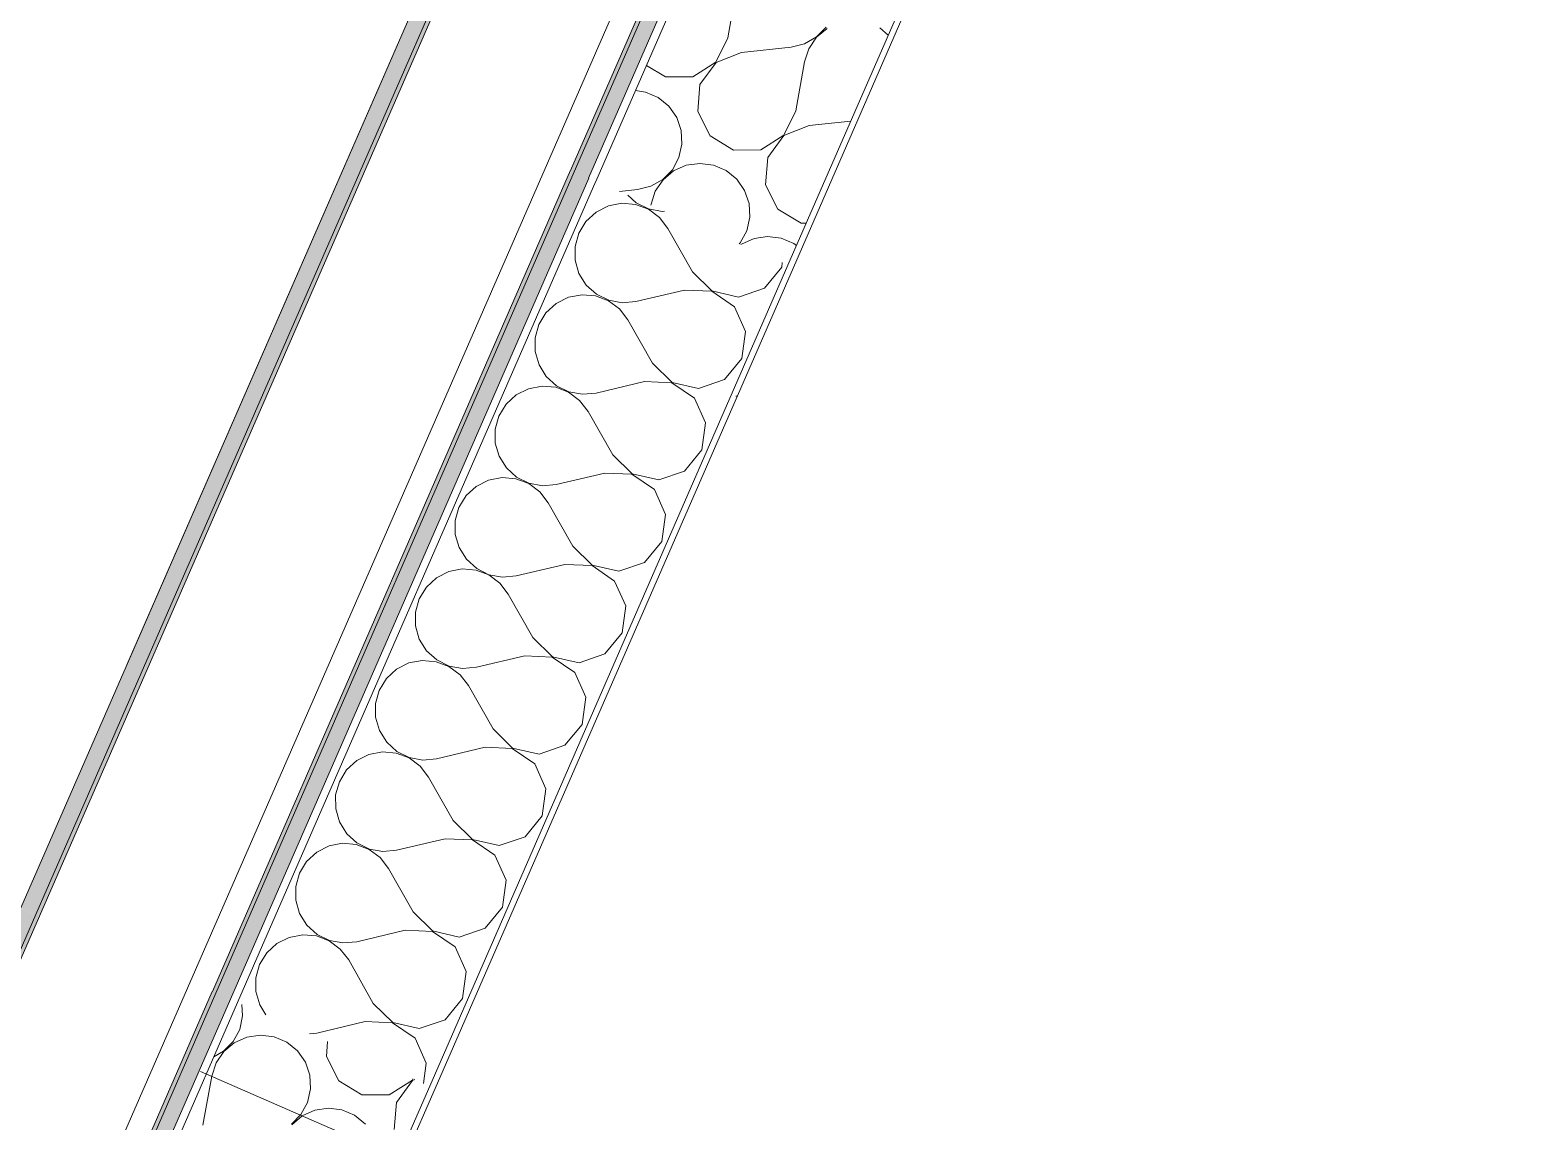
# Model space of a CAD drawing. Header units: millimetres. Extents: x -37281 to 954596, y -59787 to 956680.
# Drawn here: x 878913 to 880046, y -48791 to -47958 of the extents above; entities that cross this region are included whole.
import ezdxf
from ezdxf.enums import TextEntityAlignment as Align

# ---------------------------------------------------------------- set-up
doc = ezdxf.new("R2010")
doc.units = ezdxf.units.MM
doc.header["$MEASUREMENT"] = 0
doc.linetypes.add('Dashed', pattern=[564.444447, 282.222223, -282.222223])
doc.linetypes.add('Double Dashed', pattern=[1093.611073, 529.166651, -211.666656, 141.111112, -211.666656])
for name, color, linetype in [('A-95-MC_Marker_Section_P2.Marker', 7, 'Continuous'), ('New_A-15-MG_Structural_Grid_Phase_2', 7, 'Continuous'), ('New_A-20-M_Floor_Slab', 7, 'Continuous'), ('New_A-25-M_Wall_Ext', 7, 'Continuous'), ('New_ArchiCAD Windows', 7, 'Continuous')]:
    doc.layers.add(name, color=color, linetype=linetype)
for name, color, linetype, lineweight in [('A-95-MC_Marker_Section_P2.Marker_Pen_No__1', 7, 'Continuous', 13), ('New_A-20-M_Floor_Slab_Pen_No__89', 8, 'Continuous', 20), ('New_A-25-M_Wall_Ext_Pen_No__1', 7, 'Continuous', 13), ('New_ArchiCAD Windows_Pen_No__1', 7, 'Continuous', 13)]:
    doc.layers.add(name, color=color, linetype=linetype, lineweight=lineweight)
for name, color, linetype, lineweight, true_color in [('New_A-15-MG_Structural_Grid_Phase_2_Pen_No__222', 7, 'Continuous', 13, 0x65af33), ('New_A-25-M_Wall_Ext_Pen_No__107', 7, 'Continuous', 15, 0xa6a6a6), ('New_ArchiCAD Windows_Pen_No__107', 7, 'Continuous', 15, 0xa6a6a6)]:
    doc.layers.add(name, color=color, linetype=linetype, lineweight=lineweight, true_color=true_color)
doc.styles.add('GENERATED_STYLE_4', font='')
doc.styles.get('GENERATED_STYLE_4').set_extended_font_data('Swis721 BT')
pattern_1 = [(0, (0, 0), (0, 173.205), [0, -100]), (0, (50, 86.6), (0, 173.205), [0, -100])]

# ---------------------------------------------------------------- blocks, each defined once
blk = doc.blocks.new('Slab_14_2', base_point=(829422.8, -33019))
at = {"layer": 'New_A-20-M_Floor_Slab_Pen_No__89', "linetype": 'Continuous', "flags": 128}
blk.add_lwpolyline([(835797.7, -36246.6), (846609.8, -40961.2), (845513.8, -43474.6), (849166.7, -45067.5), (849455.5, -44405), (854577.7, -46638.6), (853018.9, -50213.5), (857347.6, -52101), (859874.2, -46306.9), (865370.5, -48703.5), (865314.1, -48832.8), (876789.2, -53836.5), (882242.3, -41330.7), (881288.2, -40914.7), (882070.4, -39120.9), (882663.1, -39379.3), (882878.6, -38885), (883240, -39042.6), (884524.6, -36096.6), (881673.5, -34853.4), (883643.6, -30335.3), (875291.9, -26693.5), (875235.6, -26822.8), (866165.9, -22868)], dxfattribs=at)
blk = doc.blocks.new('*X897', base_point=(864302.5, 0))
at = {"layer": 'New_A-25-M_Wall_Ext_Pen_No__107', "linetype": 'Continuous'}
for p, q in [((879354.7, -48092.3), (879345.3, -48097)), ((879365, -48090.3), (879354.7, -48092.3)), ((879375.5, -48091.2), (879365, -48090.3)), ((879369.7, -48084.2), (879376, -48089.9)), ((879385.3, -48094.9), (879375.5, -48091.2)), ((879376, -48089.9), (879385.4, -48094.6)), ((879337.6, -48104.1), (879332.1, -48113.1)), ((879345.3, -48097), (879337.6, -48104.1)), ((879393.7, -48101.2), (879385.3, -48094.9)), ((879385.4, -48094.6), (879395.8, -48096.5)), ((879400.1, -48109.5), (879393.7, -48101.2)), ((879395.8, -48096.5), (879397.5, -48096.4)), ((879332.1, -48113.1), (879329.3, -48123.2)), ((879418.9, -48142.6), (879400.1, -48109.5)), ((879329.3, -48123.2), (879329.3, -48133.7)), ((879329.3, -48133.7), (879332.2, -48143.8)), ((879473.8, -48155.1), (879487, -48139.1)), ((879487, -48139.1), (879487.5, -48135.6)), ((879332.2, -48143.8), (879337.8, -48152.7)), ((879418.9, -48142.6), (879433.8, -48157.2)), ((879334.6, -48160.1), (879324.2, -48162.1)), ((879345, -48161), (879334.6, -48160.1)), ((879337.8, -48152.7), (879345.6, -48159.8)), ((879354.9, -48164.7), (879345, -48161)), ((879345.6, -48159.8), (879355, -48164.4)), ((879412.8, -48156.6), (879375.8, -48165.4)), ((879433.6, -48157.5), (879412.8, -48156.6)), ((879450.9, -48169.3), (879433.6, -48157.5)), ((879433.8, -48157.2), (879454.1, -48161.9)), ((879454.1, -48161.9), (879473.8, -48155.1)), ((879314.9, -48166.8), (879307.1, -48174)), ((879324.2, -48162.1), (879314.9, -48166.8)), ((879363.3, -48171), (879354.9, -48164.7)), ((879355, -48164.4), (879365.3, -48166.4)), ((879369.7, -48179.3), (879363.3, -48171)), ((879365.3, -48166.4), (879375.8, -48165.4)), ((879459.3, -48188.3), (879450.9, -48169.3)), ((879301.6, -48182.9), (879298.8, -48193)), ((879307.1, -48174), (879301.6, -48182.9)), ((879388.5, -48212.5), (879369.7, -48179.3)), ((879298.8, -48193), (879298.8, -48203.5)), ((879456.5, -48208.9), (879459.3, -48188.3)), ((879298.8, -48203.5), (879301.8, -48213.6)), ((879301.8, -48213.6), (879307.3, -48222.6)), ((879388.5, -48212.5), (879403.3, -48227.1)), ((879443.3, -48225), (879456.5, -48208.9)), ((879304.1, -48229.9), (879293.8, -48231.9)), ((879314.6, -48230.8), (879304.1, -48229.9)), ((879307.3, -48222.6), (879315.1, -48229.6)), ((879315.1, -48229.6), (879324.5, -48234.3)), ((879382.4, -48226.4), (879345.3, -48235.2)), ((879403.2, -48227.4), (879382.4, -48226.4)), ((879420.4, -48239.1), (879403.2, -48227.4)), ((879403.3, -48227.1), (879423.6, -48231.7)), ((879423.6, -48231.7), (879443.3, -48225)), ((879284.4, -48236.7), (879276.7, -48243.8)), ((879293.8, -48231.9), (879284.4, -48236.7)), ((879324.4, -48234.6), (879314.6, -48230.8)), ((879332.8, -48240.8), (879324.4, -48234.6)), ((879324.5, -48234.3), (879334.9, -48236.2)), ((879339.2, -48249.2), (879332.8, -48240.8)), ((879334.9, -48236.2), (879345.3, -48235.2)), ((879428.9, -48258.1), (879420.4, -48239.1)), ((879276.7, -48243.8), (879271.2, -48252.8)), ((879358, -48282.3), (879339.2, -48249.2)), ((879271.2, -48252.8), (879268.3, -48262.9)), ((879268.3, -48262.9), (879268.4, -48273.4)), ((879426.1, -48278.7), (879428.9, -48258.1)), ((879268.4, -48273.4), (879271.3, -48283.5)), ((879271.3, -48283.5), (879276.9, -48292.4)), ((879358, -48282.3), (879372.9, -48296.9)), ((879412.9, -48294.8), (879426.1, -48278.7)), ((879276.9, -48292.4), (879284.6, -48299.5)), ((879351.9, -48296.3), (879314.9, -48305.1)), ((879372.7, -48297.2), (879351.9, -48296.3)), ((879389.9, -48308.9), (879372.7, -48297.2)), ((879372.9, -48296.9), (879393.2, -48301.6)), ((879393.2, -48301.6), (879412.9, -48294.8)), ((879253.9, -48306.5), (879246.2, -48313.6)), ((879263.3, -48301.8), (879253.9, -48306.5)), ((879273.6, -48299.8), (879263.3, -48301.8)), ((879284.1, -48300.7), (879273.6, -48299.8)), ((879293.9, -48304.4), (879284.1, -48300.7)), ((879284.6, -48299.5), (879294.1, -48304.1)), ((879302.4, -48310.7), (879293.9, -48304.4)), ((879294.1, -48304.1), (879304.4, -48306)), ((879304.4, -48306), (879314.9, -48305.1)), ((879398.4, -48327.9), (879389.9, -48308.9)), ((879246.2, -48313.6), (879240.7, -48322.6)), ((879308.8, -48319), (879302.4, -48310.7)), ((879327.6, -48352.2), (879308.8, -48319)), ((879240.7, -48322.6), (879237.9, -48332.7)), ((879395.6, -48348.6), (879398.4, -48327.9)), ((879237.9, -48332.7), (879237.9, -48343.2)), ((879237.9, -48343.2), (879240.8, -48353.3)), ((879240.8, -48353.3), (879246.4, -48362.2)), ((879327.6, -48352.2), (879342.4, -48366.8)), ((879382.4, -48364.7), (879395.6, -48348.6)), ((879246.4, -48362.2), (879254.2, -48369.3)), ((879362.7, -48371.4), (879382.4, -48364.7)), ((879223.5, -48376.3), (879215.8, -48383.5)), ((879232.9, -48371.6), (879223.5, -48376.3)), ((879243.2, -48369.6), (879232.9, -48371.6)), ((879253.7, -48370.5), (879243.2, -48369.6)), ((879263.5, -48374.2), (879253.7, -48370.5)), ((879254.2, -48369.3), (879263.6, -48374)), ((879271.9, -48380.5), (879263.5, -48374.2)), ((879263.6, -48374), (879274, -48375.9)), ((879274, -48375.9), (879284.4, -48374.9)), ((879321.5, -48366.1), (879284.4, -48374.9)), ((879342.3, -48367), (879321.5, -48366.1)), ((879359.5, -48378.8), (879342.3, -48367)), ((879342.4, -48366.8), (879362.7, -48371.4)), ((879215.8, -48383.5), (879210.3, -48392.4)), ((879278.3, -48388.9), (879271.9, -48380.5)), ((879368, -48397.8), (879359.5, -48378.8)), ((879210.3, -48392.4), (879207.4, -48402.6)), ((879297.1, -48422), (879278.3, -48388.9)), ((879365.2, -48418.4), (879368, -48397.8)), ((879207.4, -48402.6), (879207.5, -48413.1)), ((879207.5, -48413.1), (879210.4, -48423.2)), ((879297.1, -48422), (879312, -48436.6)), ((879352, -48434.5), (879365.2, -48418.4)), ((879210.4, -48423.2), (879216, -48432.1)), ((879216, -48432.1), (879223.7, -48439.1)), ((879202.4, -48441.4), (879193, -48446.2)), ((879212.7, -48439.5), (879202.4, -48441.4)), ((879223.2, -48440.4), (879212.7, -48439.5)), ((879233, -48444.1), (879223.2, -48440.4)), ((879223.7, -48439.1), (879233.2, -48443.8)), ((879241.5, -48450.4), (879233, -48444.1)), ((879233.2, -48443.8), (879243.5, -48445.7)), ((879243.5, -48445.7), (879254, -48444.7)), ((879291, -48436), (879254, -48444.7)), ((879311.8, -48436.9), (879291, -48436)), ((879329, -48448.6), (879311.8, -48436.9)), ((879312, -48436.6), (879332.3, -48441.2)), ((879332.3, -48441.2), (879352, -48434.5)), ((879185.3, -48453.3), (879179.8, -48462.3)), ((879193, -48446.2), (879185.3, -48453.3)), ((879247.9, -48458.7), (879241.5, -48450.4)), ((879337.5, -48467.6), (879329, -48448.6)), ((879179.8, -48462.3), (879177, -48472.4)), ((879266.7, -48491.8), (879247.9, -48458.7)), ((879334.7, -48488.3), (879337.5, -48467.6)), ((879177, -48472.4), (879177, -48482.9)), ((879177, -48482.9), (879179.9, -48493)), ((879321.5, -48504.3), (879334.7, -48488.3)), ((879179.9, -48493), (879185.5, -48501.9)), ((879185.5, -48501.9), (879193.3, -48509)), ((879266.7, -48491.8), (879281.5, -48506.4)), ((879172, -48511.3), (879162.6, -48516)), ((879182.3, -48509.3), (879172, -48511.3)), ((879192.8, -48510.2), (879182.3, -48509.3)), ((879202.6, -48513.9), (879192.8, -48510.2)), ((879193.3, -48509), (879202.7, -48513.6)), ((879260.6, -48505.8), (879223.5, -48514.6)), ((879281.4, -48506.7), (879260.6, -48505.8)), ((879298.6, -48518.4), (879281.4, -48506.7)), ((879281.5, -48506.4), (879301.8, -48511.1)), ((879301.8, -48511.1), (879321.5, -48504.3)), ((879154.9, -48523.1), (879149.4, -48532.1)), ((879162.6, -48516), (879154.9, -48523.1)), ((879211, -48520.2), (879202.6, -48513.9)), ((879202.7, -48513.6), (879213, -48515.6)), ((879217.4, -48528.5), (879211, -48520.2)), ((879213, -48515.6), (879223.5, -48514.6)), ((879307.1, -48537.5), (879298.6, -48518.4)), ((879149.4, -48532.1), (879146.5, -48542.2)), ((879236.2, -48561.7), (879217.4, -48528.5)), ((879146.5, -48542.2), (879146.6, -48552.7)), ((879304.3, -48558.1), (879307.1, -48537.5)), ((879146.6, -48552.7), (879149.5, -48562.8)), ((879291.1, -48574.2), (879304.3, -48558.1)), ((879149.5, -48562.8), (879155, -48571.8)), ((879236.2, -48561.7), (879251, -48576.3)), ((879141.5, -48581.1), (879132.1, -48585.9)), ((879151.8, -48579.1), (879141.5, -48581.1)), ((879162.3, -48580), (879151.8, -48579.1)), ((879155, -48571.8), (879162.8, -48578.8)), ((879172.1, -48583.8), (879162.3, -48580)), ((879162.8, -48578.8), (879172.3, -48583.5)), ((879230.1, -48575.6), (879193.1, -48584.4)), ((879250.9, -48576.6), (879230.1, -48575.6)), ((879268.1, -48588.3), (879250.9, -48576.6)), ((879251, -48576.3), (879271.3, -48580.9)), ((879271.3, -48580.9), (879291.1, -48574.2)), ((879132.1, -48585.9), (879124.4, -48593)), ((879180.6, -48590), (879172.1, -48583.8)), ((879172.3, -48583.5), (879182.6, -48585.4)), ((879187, -48598.4), (879180.6, -48590)), ((879182.6, -48585.4), (879193.1, -48584.4)), ((879276.6, -48607.3), (879268.1, -48588.3)), ((879118.9, -48602), (879116.1, -48612.1)), ((879124.4, -48593), (879118.9, -48602)), ((879205.8, -48631.5), (879187, -48598.4)), ((879116.1, -48612.1), (879116.1, -48622.6)), ((879273.8, -48627.9), (879276.6, -48607.3)), ((879116.1, -48622.6), (879119, -48632.7)), ((879119, -48632.7), (879124.6, -48641.6)), ((879205.8, -48631.5), (879220.6, -48646.1)), ((879260.6, -48644), (879273.8, -48627.9)), ((879121.4, -48649), (879111.1, -48651)), ((879131.9, -48649.9), (879121.4, -48649)), ((879124.6, -48641.6), (879132.4, -48648.7)), ((879132.4, -48648.7), (879141.8, -48653.3)), ((879199.7, -48645.5), (879162.6, -48654.3)), ((879220.5, -48646.4), (879199.7, -48645.5)), ((879237.7, -48658.1), (879220.5, -48646.4)), ((879220.6, -48646.1), (879240.9, -48650.8)), ((879240.9, -48650.8), (879260.6, -48644)), ((879101.7, -48655.7), (879093.9, -48662.8)), ((879111.1, -48651), (879101.7, -48655.7)), ((879141.7, -48653.6), (879131.9, -48649.9)), ((879150.1, -48659.9), (879141.7, -48653.6)), ((879141.8, -48653.3), (879152.1, -48655.2)), ((879156.5, -48668.2), (879150.1, -48659.9)), ((879152.1, -48655.2), (879162.6, -48654.3)), ((879246.2, -48677.1), (879237.7, -48658.1)), ((879088.5, -48671.8), (879085.6, -48681.9)), ((879093.9, -48662.8), (879088.5, -48671.8)), ((879175.3, -48701.4), (879156.5, -48668.2)), ((879085.6, -48681.9), (879085.7, -48692.4)), ((879243.4, -48697.8), (879246.2, -48677.1)), ((879085.7, -48692.4), (879088.6, -48702.5)), ((879088.6, -48702.5), (879093.3, -48710.1)), ((879175.3, -48701.4), (879190.1, -48716)), ((879230.1, -48713.9), (879243.4, -48697.8)), ((879169.2, -48715.3), (879132.1, -48724.1)), ((879190, -48716.2), (879169.2, -48715.3)), ((879207.2, -48728), (879190, -48716.2)), ((879190.1, -48716), (879210.4, -48720.6)), ((879210.4, -48720.6), (879230.1, -48713.9)), ((879126.6, -48724.6), (879132.1, -48724.1)), ((879215.7, -48747), (879207.2, -48728)), ((879213.6, -48762.5), (879215.7, -48747))]:
    blk.add_line(p, q, dxfattribs=at)
blk = doc.blocks.new('*X907')
at = {"layer": 'New_ArchiCAD Windows_Pen_No__107', "linetype": 'Continuous'}
for p, q in [((458.4, 130.5), (456, 122.3)), ((545.7, 102.8), (530, 130.5)), ((613.8, 106.4), (616.6, 127)), ((616.6, 127), (615, 130.5)), ((633.8, 130.5), (633.2, 128.1)), ((633.2, 128.1), (633.2, 117.6)), ((633.2, 117.6), (636.1, 107.5)), ((545.7, 102.8), (560.6, 88.2)), ((600.6, 90.3), (613.8, 106.4)), ((636.1, 107.5), (641.7, 98.6)), ((638.5, 91.2), (628.1, 89.3)), ((648.9, 90.3), (638.5, 91.2)), ((641.7, 98.6), (649.5, 91.6)), ((649.5, 91.6), (650, 91.3)), ((481.6, 80.7), (471.8, 84.5)), ((472.3, 85.7), (481.8, 81)), ((490.1, 74.5), (481.6, 80.7)), ((481.8, 81), (492.1, 79.1)), ((492.1, 79.1), (502.6, 80.1)), ((539.6, 88.9), (502.6, 80.1)), ((560.4, 87.9), (539.6, 88.9)), ((577.6, 76.2), (560.4, 87.9)), ((560.6, 88.2), (580.9, 83.6)), ((580.9, 83.6), (600.6, 90.3)), ((618.8, 84.5), (611, 77.4)), ((628.1, 89.3), (618.8, 84.5)), ((650, 89.9), (648.9, 90.3)), ((496.5, 66.1), (490.1, 74.5)), ((586.1, 57.2), (577.6, 76.2)), ((605.5, 68.4), (602.7, 58.3)), ((611, 77.4), (605.5, 68.4)), ((515.3, 33), (496.5, 66.1)), ((583.3, 36.6), (586.1, 57.2)), ((602.7, 58.3), (602.8, 47.8)), ((602.8, 47.8), (605.7, 37.7)), ((570.1, 20.5), (583.3, 36.6)), ((605.7, 37.7), (611.2, 28.8)), ((515.3, 33), (530.1, 18.4)), ((611.2, 28.8), (619, 21.7)), ((509.2, 19), (472.1, 10.2)), ((530, 18.1), (509.2, 19)), ((547.2, 6.4), (530, 18.1)), ((530.1, 18.4), (550.4, 13.7)), ((550.4, 13.7), (570.1, 20.5)), ((588.3, 14.7), (580.6, 7.6)), ((597.7, 19.4), (588.3, 14.7)), ((608, 21.4), (597.7, 19.4)), ((618.5, 20.5), (608, 21.4)), ((628.3, 16.8), (618.5, 20.5)), ((619, 21.7), (628.4, 17.1)), ((636.7, 10.5), (628.3, 16.8)), ((628.4, 17.1), (638.8, 15.1)), ((638.8, 15.1), (649.2, 16.1)), ((650, 16.3), (649.2, 16.1)), ((555.7, -12.7), (547.2, 6.4)), ((580.6, 7.6), (575.1, -1.4)), ((643.1, 2.2), (636.7, 10.5)), ((650, -9.9), (643.1, 2.2)), ((575.1, -1.4), (572.3, -11.5)), ((553.4, -29.5), (555.7, -12.7)), ((572.3, -11.5), (572.3, -22)), ((572.3, -22), (574.4, -29.5))]:
    blk.add_line(p, q, dxfattribs=at)
blk = doc.blocks.new('Double Window 19_4')
at = {"layer": 'New_ArchiCAD Windows_Pen_No__107', "linetype": 'Continuous'}
h = blk.add_hatch(dxfattribs=at)
h.set_pattern_fill('Plaster_0002', color=256, style=0, pattern_type=2)
h.set_pattern_definition(pattern_1)
h.paths.add_polyline_path([(-650, 130.5), (650, 130.5), (650, 135), (-650, 135)])
for points in [[(650, -47.5), (650, -35.5), (-650, -35.5), (-650, -47.5)], [(-650, -210), (650, -210), (650, -197.5), (-650, -197.5)]]:
    blk.add_hatch(color=256, dxfattribs=at).paths.add_polyline_path(points)
at = {"layer": 'New_ArchiCAD Windows_Pen_No__107', "linetype": 'Continuous', "lineweight": 0, "true_color": 0x535353}
for points in [[(650, -50.5), (650, -47.5), (-650, -47.5), (-650, -50.5)], [(650, -197.5), (650, -194.5), (-650, -194.5), (-650, -197.5)]]:
    blk.add_hatch(color=251, dxfattribs=at).paths.add_polyline_path(points)
at = {"layer": 'New_ArchiCAD Windows_Pen_No__1', "linetype": 'Continuous'}
for p, q in [((650, 135), (-650, 135)), ((650, 130.5), (-650, 130.5)), ((650, -29.5), (-650, -29.5)), ((650, -35.5), (-650, -35.5)), ((650, -47.5), (-650, -47.5)), ((650, -50.5), (-650, -50.5)), ((650, -194.5), (-650, -194.5)), ((650, -197.5), (-650, -197.5)), ((-650, -210), (650, -210))]:
    blk.add_line(p, q, dxfattribs=at)
at = {"layer": 'New_A-25-M_Wall_Ext', "color": 251, "linetype": 'Continuous', "lineweight": 20, "true_color": 0x606060}
blk.add_blockref('*X907', (0, 0), dxfattribs=at)
blk = doc.blocks.new('*X911')
at = {"layer": 'New_ArchiCAD Windows_Pen_No__107', "linetype": 'Continuous'}
for p, q in [((-650, 118), (-648.8, 116.8)), ((-648.9, 116.6), (-650, 116.6)), ((-631.7, 104.8), (-648.9, 116.6)), ((-648.8, 116.8), (-628.5, 112.2)), ((-628.5, 112.2), (-608.8, 118.9)), ((-623.2, 85.8), (-631.7, 104.8)), ((-603.8, 97.1), (-606.7, 86.9)), ((-626, 65.2), (-623.2, 85.8)), ((-606.7, 86.9), (-606.6, 76.4)), ((-606.6, 76.4), (-603.7, 66.3)), ((-639.3, 49.1), (-626, 65.2)), ((-603.7, 66.3), (-598.1, 57.4)), ((-598.1, 57.4), (-590.4, 50.3)), ((-650, 45.4), (-639.3, 49.1)), ((-611.7, 48), (-621.1, 43.3)), ((-601.4, 50), (-611.7, 48)), ((-590.9, 49.1), (-601.4, 50)), ((-581.1, 45.4), (-590.9, 49.1)), ((-590.4, 50.3), (-580.9, 45.7)), ((-628.8, 36.2), (-634.3, 27.2)), ((-621.1, 43.3), (-628.8, 36.2)), ((-634.3, 27.2), (-637.1, 17.1)), ((-637.1, 17.1), (-637.1, 6.6)), ((-637.1, 6.6), (-634.2, -3.5)), ((-634.2, -3.5), (-628.6, -12.4)), ((-642.1, -21.8), (-650, -25.8)), ((-631.8, -19.8), (-642.1, -21.8)), ((-621.3, -20.7), (-631.8, -19.8)), ((-628.6, -12.4), (-620.8, -19.5)), ((-611.5, -24.4), (-621.3, -20.7)), ((-620.8, -19.5), (-611.4, -24.2)), ((-553.5, -16.3), (-590.6, -25.1)), ((-604.7, -29.5), (-611.5, -24.4)), ((-611.4, -24.2), (-601.1, -26.1)), ((-601.1, -26.1), (-590.6, -25.1))]:
    blk.add_line(p, q, dxfattribs=at)
blk = doc.blocks.new('Double Window 19_6')
at = {"layer": 'New_ArchiCAD Windows_Pen_No__107', "linetype": 'Continuous'}
h = blk.add_hatch(dxfattribs=at)
h.set_pattern_fill('Plaster_0002', color=256, style=0, pattern_type=2)
h.set_pattern_definition(pattern_1)
h.paths.add_polyline_path([(-650, 130.5), (650, 130.5), (650, 135), (-650, 135)])
for points in [[(650, -47.5), (650, -35.5), (-650, -35.5), (-650, -47.5)], [(-650, -210), (650, -210), (650, -197.5), (-650, -197.5)]]:
    blk.add_hatch(color=256, dxfattribs=at).paths.add_polyline_path(points)
at = {"layer": 'New_ArchiCAD Windows_Pen_No__107', "linetype": 'Continuous', "lineweight": 0, "true_color": 0x535353}
for points in [[(650, -50.5), (650, -47.5), (-650, -47.5), (-650, -50.5)], [(650, -197.5), (650, -194.5), (-650, -194.5), (-650, -197.5)]]:
    blk.add_hatch(color=251, dxfattribs=at).paths.add_polyline_path(points)
at = {"layer": 'New_ArchiCAD Windows_Pen_No__1', "linetype": 'Continuous'}
for p, q in [((650, 135), (-650, 135)), ((650, 130.5), (-650, 130.5)), ((650, -29.5), (-650, -29.5)), ((650, -35.5), (-650, -35.5)), ((650, -47.5), (-650, -47.5)), ((650, -50.5), (-650, -50.5)), ((650, -194.5), (-650, -194.5)), ((650, -197.5), (-650, -197.5))]:
    blk.add_line(p, q, dxfattribs=at)
at = {"layer": 'New_A-25-M_Wall_Ext', "color": 251, "linetype": 'Continuous', "lineweight": 20, "true_color": 0x606060}
blk.add_blockref('*X911', (0, 0), dxfattribs=at)
blk = doc.blocks.new('Wall_270_2', base_point=(876716.3, -53650.9))
at = {"layer": 'New_A-25-M_Wall_Ext_Pen_No__107', "linetype": 'Continuous'}
for points in [[(879179.7, -48001.4), (878906.3, -48628.5), (878917.7, -48633.5), (879191.2, -48006.4)], [(879066.2, -48698.3), (879339.7, -48071.1), (879328.7, -48066.3), (879055.2, -48693.5)]]:
    blk.add_hatch(color=256, dxfattribs=at).paths.add_polyline_path(points)
at = {"layer": 'New_A-25-M_Wall_Ext_Pen_No__107', "linetype": 'Continuous', "lineweight": 0, "true_color": 0x535353}
for points in [[(878920.5, -48634.7), (879193.9, -48007.6), (879191.2, -48006.4), (878917.7, -48633.5)], [(879055.2, -48693.5), (879328.7, -48066.3), (879325.9, -48065.1), (879052.5, -48692.3)]]:
    blk.add_hatch(color=251, dxfattribs=at).paths.add_polyline_path(points)
at = {"layer": 'New_A-25-M_Wall_Ext_Pen_No__107', "linetype": 'Continuous'}
h = blk.add_hatch(dxfattribs=at)
h.set_pattern_fill('Plaster_0002', color=256, style=0, pattern_type=2)
h.set_pattern_definition([(0, (864302.5, 0), (0, 173.2051), [0, -100]), (0, (864352.5, 86.6), (0, 173.2051), [0, -100])])
h.paths.add_polyline_path([(879222.5, -48766.4), (879496, -48139.3), (879491.8, -48137.5), (879218.4, -48764.6)])
at = {"layer": 'New_A-25-M_Wall_Ext_Pen_No__1', "linetype": 'Continuous'}
for p, q in [((879191.2, -48006.4), (878917.7, -48633.5)), ((878920.5, -48634.7), (879193.9, -48007.6)), ((879052.5, -48692.3), (879325.9, -48065.1)), ((879055.2, -48693.5), (879328.7, -48066.3)), ((879066.2, -48698.3), (879339.7, -48071.1)), ((879071.7, -48700.7), (879345.2, -48073.5)), ((879218.4, -48764.6), (879491.8, -48137.5))]:
    blk.add_line(p, q, dxfattribs=at)
at = {"layer": 'New_A-25-M_Wall_Ext_Pen_No__1', "linetype": 'Continuous', "flags": 128}
for points in [[(879179.7, -48001.4), (878906.3, -48628.5)], [(879222.5, -48766.4), (879496, -48139.3)]]:
    blk.add_lwpolyline(points, dxfattribs=at)
at = {"layer": 'New_A-25-M_Wall_Ext', "color": 250, "lineweight": 50, "true_color": 0x2a2a2a}
blk.add_blockref('*X897', (864302.5, 0), dxfattribs=at)
at = {"layer": 'New_ArchiCAD Windows', "color": 251, "linetype": 'Continuous', "lineweight": 20, "true_color": 0x606060, "zscale": 1000, "rotation": 246.4404115839931}
for name, p in [('Double Window 19_4', (879632, -47489.5)), ('Double Window 19_6', (878838.9, -49308.3))]:
    blk.add_blockref(name, p, dxfattribs=at)
blk = doc.blocks.new('Standard grid marker_15')
at = {"layer": 'New_A-15-MG_Structural_Grid_Phase_2_Pen_No__222', "linetype": 'Double Dashed'}
blk.add_line((7182, 0), (0, 0), dxfattribs=at)
at = {"layer": 'New_A-15-MG_Structural_Grid_Phase_2_Pen_No__222', "style": 'GENERATED_STYLE_4'}
for tag, p in [('AC_MarkerText_1_0', (-500, 36.5)), ('AC_MarkerText_1_1', (27950.4, 36.5))]:
    blk.add_attdef(tag, text='', height=350, rotation=270, dxfattribs=at).set_placement(p, align=Align.MIDDLE_CENTER)
blk = doc.blocks.new('Cutting Plane_5_2', base_point=(883153.1, -50545.4))
at = {"layer": 'A-95-MC_Marker_Section_P2.Marker_Pen_No__1', "linetype": 'Dashed'}
blk.add_line((882923.9, -50445.5), (857513.3, -39365.2), dxfattribs=at)

msp = doc.modelspace()

# ---------------------------------------------------------------- block references
at = {"layer": 'A-95-MC_Marker_Section_P2.Marker'}
msp.add_blockref('Cutting Plane_5_2', (883153.1, -50545.4), dxfattribs=at)
at = {"layer": 'New_A-15-MG_Structural_Grid_Phase_2', "color": 8, "linetype": 'Continuous', "lineweight": 15, "zscale": 1000, "rotation": 66.44041158399293}
msp.add_blockref('Standard grid marker_15', (876328.1, -54541), dxfattribs=at)
at = {"layer": 'New_A-20-M_Floor_Slab', "color": 8, "linetype": 'Continuous', "lineweight": 20}
msp.add_blockref('Slab_14_2', (829422.8, -33019), dxfattribs=at)
at = {"layer": 'New_A-25-M_Wall_Ext', "color": 250, "lineweight": 50, "true_color": 0x2a2a2a}
msp.add_blockref('Wall_270_2', (876716.3, -53650.9), dxfattribs=at)

doc.saveas('drawing.dxf')
